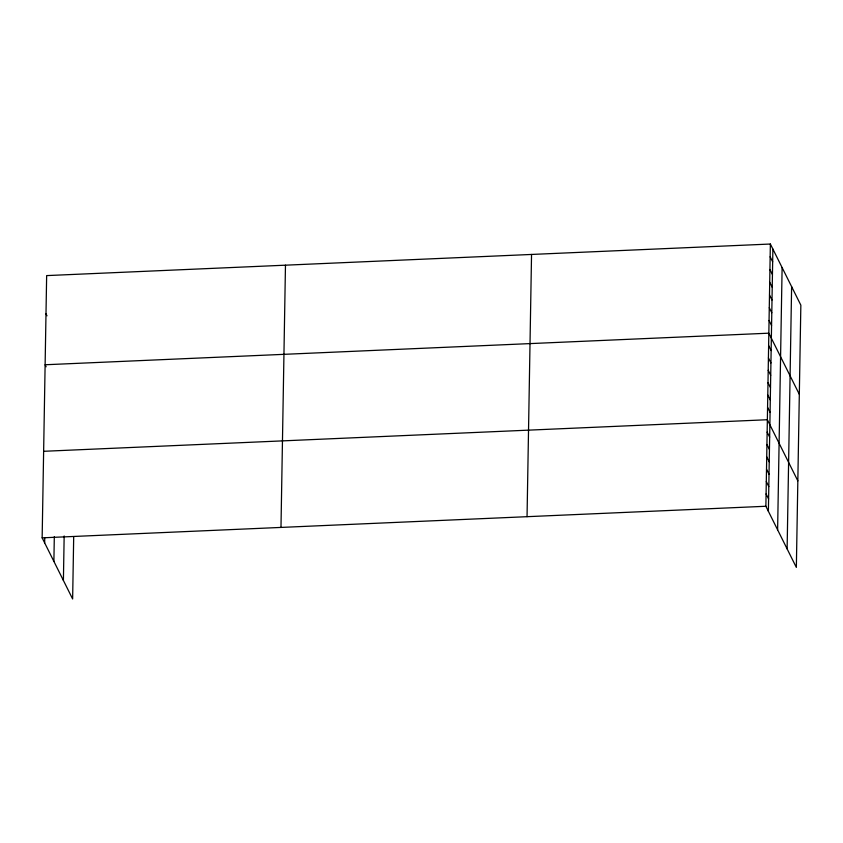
<?xml version="1.0" encoding="UTF-8"?>
<svg xmlns="http://www.w3.org/2000/svg" width="843" height="843" viewBox="0 0 843 843"><rect width="100%" height="100%" fill="white"/><g stroke="black" fill="none" stroke-linecap="round" stroke-linejoin="round"><path stroke-width="1.26" d="M73.689 537.16L72.635 598.973L42.15 537.845L46.65 275.598L770.365 244.027L800.85 305.155L796.35 567.402L765.876 506.264L770.365 244.027M44.658 542.881L44.742 537.929M53.889 561.385L54.31 536.664M63.404 580.458L64.163 535.958M280.982 527.423L285.471 265.176M527.044 516.685L531.543 254.449M768.384 511.301L772.883 249.064M777.615 529.815L782.114 267.579M787.12 548.888L791.619 286.652M43.636 451.3L767.362 419.73L797.836 480.868M42.15 537.845L765.876 506.264M770.154 256.767L772.662 261.804M769.933 269.497L772.441 274.533M769.712 282.236L772.23 287.273M769.501 294.976L772.009 300.013M769.28 307.716L771.788 312.753M769.058 320.445L771.566 325.493M799.322 394.324L768.837 333.185L45.122 364.756L46.123 366.779M768.626 345.546L771.145 350.593M768.416 357.917L770.923 362.954M768.205 370.277L770.713 375.314M767.994 382.638L770.502 387.675M767.783 394.998L770.291 400.035M767.573 407.369L770.08 412.406M767.141 432.09L769.659 437.127M766.93 444.451L769.448 449.488M766.719 456.822L769.237 461.859M766.508 469.182L769.016 474.219M766.298 481.543L768.805 486.58M766.087 493.903L768.595 498.94M45.986 313.807L46.997 315.819"/></g></svg>
